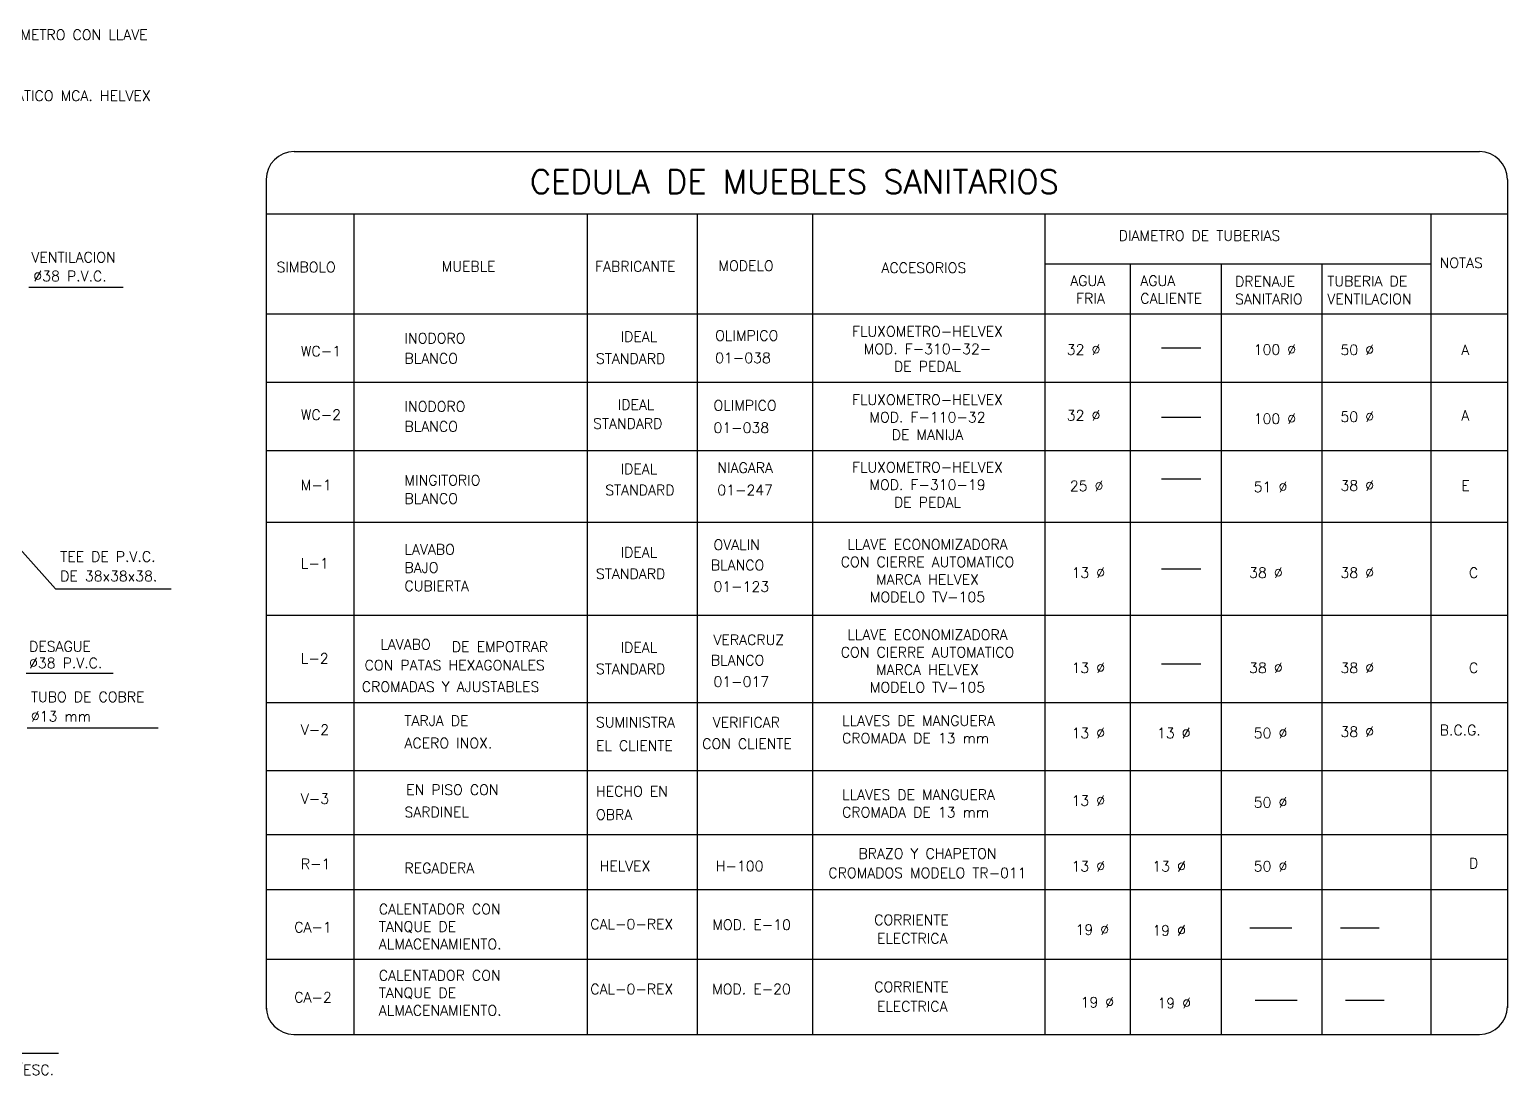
# Model space of a CAD drawing. Extents: x 145.7 to 190.5, y 293.8 to 329.7.
# Drawn here: x 167.05 to 181.39, y 304.97 to 315.15 of the extents above; entities that cross this region are included whole.
import ezdxf
from ezdxf.enums import TextEntityAlignment as Align

# ---------------------------------------------------------------- set-up
doc = ezdxf.new("R2010")
doc.units = 0
doc.header["$LTSCALE"] = 0.4
doc.header["$MEASUREMENT"] = 0
doc.layers.add('A13', color=130, linetype='CONTINUOUS')
doc.layers.add('LETRAS', color=50, linetype='CONTINUOUS')
doc.styles.add('ROMANS', font='ROMANS.SHX', dxfattribs={"width": 1.5, "height": 0.3})

msp = doc.modelspace()

# ---------------------------------------------------------------- linework, layer by layer
at = {"layer": 'A13', "color": 20}
for p, q in [((167.039, 312.652, 55.342), (167.956, 312.652, 55.342)), ((166.791, 310.291, 55.342), (167.298, 309.721, 55.342)), ((167.298, 309.721, 55.342), (168.421, 309.721, 55.342)), ((167.013, 308.903, 55.342), (167.858, 308.903, 55.342)), ((167.022, 308.373, 55.342), (168.296, 308.373, 55.342))]:
    msp.add_line(p, q, dxfattribs=at)
at = {"layer": 'LETRAS', "color": 50}
for p, q in [((169.614, 313.968), (181.122, 313.968)), ((169.344, 313.698), (169.344, 305.642)), ((181.392, 313.698), (181.392, 305.655)), ((169.344, 313.365), (181.392, 313.365)), ((170.194, 313.365), (170.194, 305.395)), ((172.461, 313.365), (172.461, 305.395)), ((173.527, 313.365), (173.527, 305.395)), ((174.648, 313.365), (174.648, 305.395)), ((176.903, 313.365), (176.903, 305.395)), ((180.648, 313.365), (180.648, 305.395)), ((176.903, 312.879), (180.648, 312.879)), ((177.73, 312.879), (177.73, 305.395)), ((178.613, 312.879), (178.613, 305.395)), ((179.59, 312.879), (179.59, 305.395)), ((169.344, 312.392), (181.392, 312.392)), ((178.033, 312.061), (178.417, 312.061)), ((169.344, 311.729), (181.392, 311.729)), ((178.033, 311.39), (178.417, 311.39)), ((169.344, 311.067), (181.392, 311.067)), ((178.033, 310.791), (178.417, 310.791)), ((169.344, 310.37), (181.392, 310.37)), ((178.033, 309.917), (178.417, 309.917)), ((169.344, 309.467), (181.392, 309.467)), ((178.033, 308.993), (178.417, 308.993)), ((169.344, 308.617), (181.392, 308.617)), ((169.344, 307.959), (181.392, 307.959)), ((169.344, 307.337), (181.392, 307.337)), ((169.344, 306.803), (181.392, 306.803)), ((178.893, 306.429), (179.301, 306.429)), ((179.772, 306.429), (180.146, 306.429)), ((169.344, 306.126), (181.392, 306.126)), ((178.943, 305.727), (179.35, 305.727)), ((179.822, 305.727), (180.195, 305.727)), ((169.613, 305.395), (181.122, 305.395))]:
    msp.add_line(p, q, dxfattribs=at)
at = {"layer": 'LETRAS', "color": 90}
msp.add_line((159.148, 305.213), (167.327, 305.213), dxfattribs=at)
at = {"layer": 'LETRAS', "color": 50}
for centre, start, end in [((169.614, 313.698), 90, 180), ((181.122, 313.698), 0, 90), ((169.613, 305.666), 180, 270), ((181.122, 305.666), 270, 0)]:
    msp.add_arc(centre, 0.27, start, end, dxfattribs=at)

# ---------------------------------------------------------------- texts
at = {"layer": 'LETRAS', "style": 'ROMANS'}
for s, p in [('DE BRONCE CROMADO DE 10mm. DIAMETRO CON LLAVE', (164.421, 315.053, 55.342)), ('ECONOMIZADORA CON CIERRE AUTOMATICO MCA. HELVEX ', (164.421, 314.461, 55.342)), ('VENTILACION', (167.065, 312.892, 55.342)), ('%%c38 P.V.C.', (167.084, 312.709, 55.342)), ('TEE DE P.V.C.', (167.344, 309.985, 55.342)), ('DE 38x38x38.', (167.344, 309.796, 55.342)), ('DESAGUE', (167.042, 309.113, 55.342)), ('%%c38 P.V.C.', (167.042, 308.952, 55.342)), ('TUBO DE COBRE', (167.06, 308.623, 55.342)), ('%%C13 mm', (167.06, 308.435, 55.342)), ('SIN/ESC.', (166.676, 305.001))]:
    msp.add_text(s, height=0.1, dxfattribs=at).set_placement(p)
at = {"layer": 'LETRAS', "color": 90, "style": 'ROMANS'}
msp.add_text('CEDULA DE MUEBLES SANITARIOS', height=0.23, dxfattribs=at).set_placement((171.904, 313.676, 110.684), align=Align.MIDDLE_LEFT)
at = {"layer": 'LETRAS', "color": 50, "style": 'ROMANS'}
for s, p in [('DIAMETRO DE TUBERIAS', (177.619, 313.152)), ('SIMBOLO', (169.444, 312.847)), ('MUEBLE', (171.047, 312.853)), ('FABRICANTE', (172.537, 312.853)), ('MODELO', (173.734, 312.86)), ('ACCESORIOS', (175.316, 312.84)), ('NOTAS', (180.734, 312.888)), ('AGUA', (177.149, 312.714)), ('AGUA', (177.829, 312.714)), ('DRENAJE ', (178.749, 312.707)), ('TUBERIA DE', (179.644, 312.71)), ('FRIA', (177.206, 312.543)), ('CALIENTE', (177.829, 312.543)), ('SANITARIO', (178.749, 312.536)), ('VENTILACION', (179.644, 312.538)), ('INODORO', (170.686, 312.155)), ('IDEAL', (172.784, 312.171)), ('OLIMPICO', (173.702, 312.182)), ('WC-1', (169.68, 312.03)), ('32 %%C', (177.115, 312.045)), ('100 %%c', (178.93, 312.045)), ('50 %%c', (179.772, 312.043)), ('A', (180.945, 312.043)), ('BLANCO', (170.686, 311.96)), ('STANDARD', (172.545, 311.958)), ('01-038', (173.702, 311.965)), ('WC-2', (169.68, 311.413)), ('INODORO', (170.686, 311.494)), ('IDEAL', (172.756, 311.511)), ('OLIMPICO', (173.686, 311.504)), ('32 %%C', (177.115, 311.406)), ('A', (180.945, 311.406)), ('BLANCO', (170.686, 311.299)), ('STANDARD', (172.517, 311.327)), ('01-038', (173.686, 311.287)), ('100 %%c', (178.93, 311.374)), ('50 %%c', (179.772, 311.394)), ('IDEAL', (172.784, 310.886)), ('NIAGARA', (173.723, 310.898)), ('M-1', (169.68, 310.731)), ('MINGITORIO', (170.686, 310.777)), ('STANDARD', (172.635, 310.681)), ('01-247', (173.723, 310.681)), ('25 %%c', (177.145, 310.721)), ('51 %%c', (178.93, 310.712)), ('38 %%c', (179.772, 310.725)), ('E', (180.945, 310.723)), ('BLANCO', (170.686, 310.599)), ('OVALIN', (173.686, 310.15)), ('L-1', (169.68, 309.969)), ('LAVABO', (170.686, 310.105)), ('IDEAL', (172.784, 310.078)), ('BAJO', (170.686, 309.928)), ('STANDARD', (172.545, 309.868)), ('BLANCO', (173.66, 309.953)), ('13 %%c', (177.161, 309.879)), ('38 %%c', (178.885, 309.879)), ('38 %%c', (179.772, 309.879)), ('C', (181.019, 309.879)), ('CUBIERTA', (170.686, 309.75)), ('01-123', (173.686, 309.744)), ('LAVABO', (170.452, 309.182)), ('DE EMPOTRAR', (171.146, 309.16)), ('IDEAL', (172.784, 309.154)), ('VERACRUZ', (173.686, 309.227)), ('L-2', (169.68, 309.046)), ('CON PATAS HEXAGONALES', (170.299, 308.981)), ('BLANCO', (173.66, 309.029)), ('STANDARD', (172.545, 308.944)), ('01-017', (173.686, 308.821)), ('13 %%c', (177.161, 308.955)), ('38 %%c', (178.885, 308.955)), ('38 %%c', (179.772, 308.955)), ('C', (181.019, 308.955)), ('CROMADAS Y AJUSTABLES', (170.272, 308.772)), ('TARJA DE', (170.686, 308.442)), ('SUMINISTRA', (172.545, 308.426)), ('VERIFICAR', (173.679, 308.425)), ('LLAVES DE MANGUERA', (174.934, 308.442)), ('V-2', (169.68, 308.354)), ('CROMADA DE 13 mm', (174.934, 308.272)), ('13 %%c', (177.161, 308.321)), ('13 %%c', (177.991, 308.321)), ('50 %%c', (178.93, 308.321)), ('38 %%c', (179.772, 308.334)), ('B.C.G.', (180.735, 308.35)), ('ACERO INOX.', (170.686, 308.225)), ('EL CLIENTE', (172.545, 308.2)), ('CON CLIENTE', (173.576, 308.218)), ('V-3', (169.68, 307.684)), ('EN PISO CON', (170.703, 307.771)), ('HECHO EN ', (172.545, 307.756)), ('LLAVES DE MANGUERA', (174.934, 307.723)), ('SARDINEL', (170.686, 307.555)), ('OBRA', (172.545, 307.53)), ('CROMADA DE 13 mm', (174.934, 307.553)), ('13 %%c', (177.161, 307.666)), ('50 %%c', (178.93, 307.648)), ('R-1', (169.68, 307.051)), ('REGADERA', (170.686, 307.01)), ('HELVEX', (172.58, 307.03)), ('H-100', (173.708, 307.03)), ('13 %%c', (177.161, 307.028)), ('13 %%c', (177.946, 307.028)), ('50 %%c', (178.93, 307.028)), ('D', (181.019, 307.058)), ('CALENTADOR CON', (170.437, 306.612)), ('CA-1', (169.616, 306.436)), ('TANQUE DE', (170.437, 306.442)), ('CAL-0-REX', (172.49, 306.466)), ('MOD. E-10', (173.675, 306.461)), ('CORRIENTE', (175.246, 306.507)), ('19 %%c', (177.2, 306.413)), ('19 %%c', (177.946, 306.405)), ('ALMACENAMIENTO.', (170.437, 306.272)), ('ELECTRICA', (175.272, 306.327)), ('CALENTADOR CON', (170.437, 305.969)), ('CAL-0-REX', (172.49, 305.836)), ('MOD. E-20', (173.673, 305.836)), ('CORRIENTE', (175.246, 305.857)), ('CA-2', (169.616, 305.756)), ('TANQUE DE', (170.437, 305.799)), ('ELECTRICA', (175.272, 305.668)), ('19 %%c', (177.249, 305.708)), ('19 %%c', (177.995, 305.699)), ('ALMACENAMIENTO.', (170.437, 305.629))]:
    msp.add_text(s, height=0.1, dxfattribs=at).set_placement(p, align=Align.MIDDLE_LEFT)
for s, p in [('FLUXOMETRO-HELVEX', (175.763, 312.222)), ('MOD. F-310-32-', (175.763, 312.052)), ('DE PEDAL', (175.763, 311.882)), ('FLUXOMETRO-HELVEX', (175.763, 311.559)), ('MOD. F-110-32', (175.763, 311.389)), ('DE MANIJA', (175.763, 311.219)), ('FLUXOMETRO-HELVEX', (175.763, 310.903)), ('MOD. F-310-19', (175.763, 310.733)), ('DE PEDAL', (175.763, 310.563)), ('LLAVE ECONOMIZADORA', (175.763, 310.153)), ('CON CIERRE AUTOMATICO', (175.763, 309.983)), ('MARCA HELVEX', (175.763, 309.813)), ('MODELO TV-105', (175.763, 309.643)), ('LLAVE ECONOMIZADORA', (175.763, 309.276)), ('CON CIERRE AUTOMATICO', (175.763, 309.106)), ('MARCA HELVEX', (175.763, 308.936)), ('MODELO TV-105', (175.763, 308.766)), ('BRAZO Y CHAPETON', (175.763, 307.152)), ('CROMADOS MODELO TR-011', (175.763, 306.963))]:
    msp.add_text(s, height=0.1, dxfattribs=at).set_placement(p, align=Align.MIDDLE)

doc.saveas('drawing.dxf')
